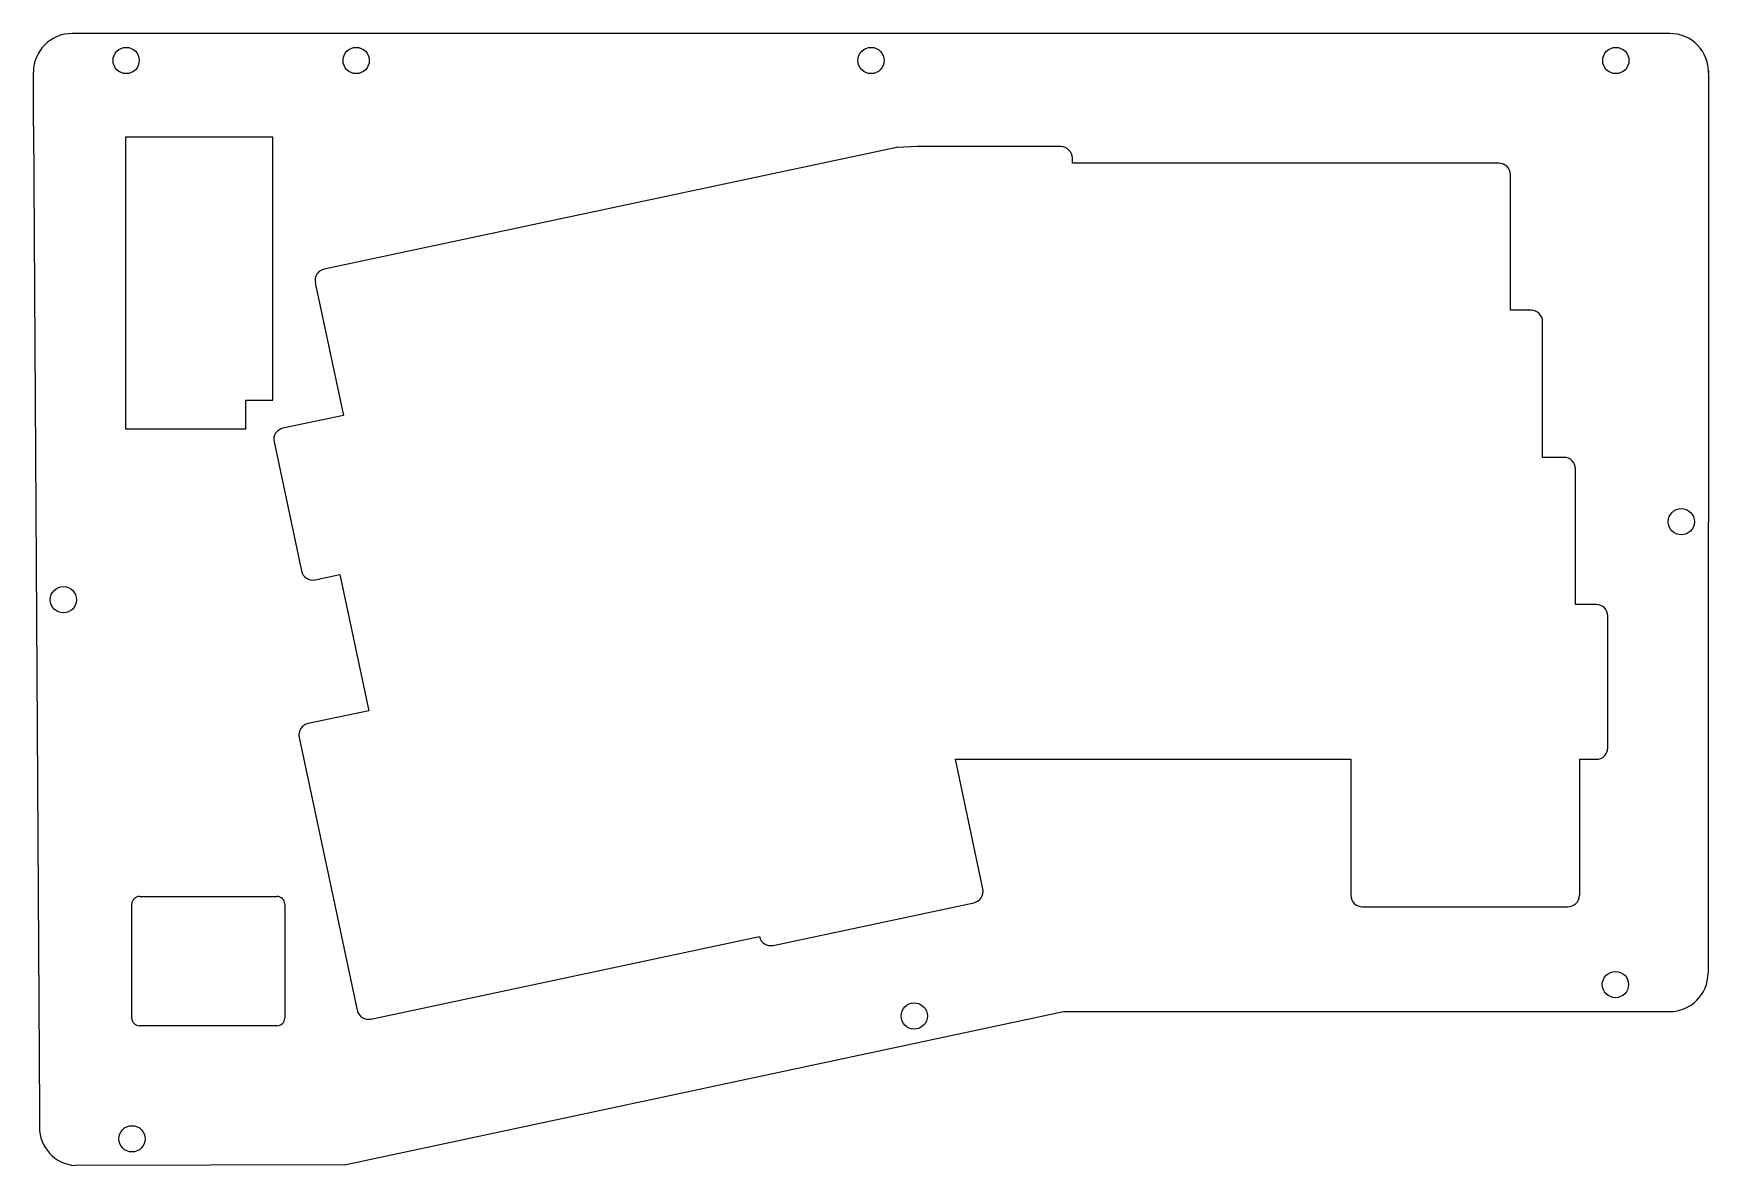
# Model space of a CAD drawing. Header units: inches. Extents: x 7 to 224, y 9 to 155.
import ezdxf

# ---------------------------------------------------------------- set-up
doc = ezdxf.new("R2010")
doc.units = ezdxf.units.IN
doc.header["$MEASUREMENT"] = 0

msp = doc.modelspace()

# ---------------------------------------------------------------- linework, layer by layer
for p, q in [((218.87, 155.38), (11.96, 155.38)), ((6.96, 143.38), (6.96, 150.38)), ((223.87, 150.53), (223.82, 33.71)), ((6.96, 143.38), (7.72, 15.73)), ((18.86, 141.96), (18.86, 104.12)), ((37.97, 141.96), (18.86, 141.96)), ((37.97, 107.89), (37.97, 141.96)), ((34.47, 104.12), (34.47, 107.89)), ((34.47, 107.89), (37.97, 107.89)), ((34.47, 104.12), (18.86, 104.12)), ((20.69, 43.62), (38.49, 43.62)), ((19.69, 27.87), (19.69, 42.62)), ((39.49, 42.62), (39.49, 27.87)), ((47.24, 8.88), (140.36, 28.71)), ((140.36, 28.71), (218.82, 28.71)), ((38.49, 26.87), (20.69, 26.87)), ((7.72, 15.73), (7.72, 13.76)), ((47.24, 8.88), (12.35, 8.78))]:
    msp.add_line(p, q)
at = {"color": 7, "linetype": 'Continuous', "lineweight": 25}
for p, q in [((118.56, 140.59), (44.62, 124.87)), ((121.4, 140.73), (118.81, 140.62)), ((139.99, 140.73), (121.46, 140.73)), ((141.49, 138.59), (141.49, 139.23)), ((196.72, 138.59), (141.49, 138.59)), ((198.22, 119.54), (198.22, 137.09)), ((43.46, 123.1), (47.11, 105.92)), ((200.89, 119.54), (198.22, 119.54)), ((202.39, 100.49), (202.39, 118.04)), ((47.11, 105.92), (39.27, 104.25)), ((38.11, 102.48), (41.66, 85.79)), ((205.15, 100.49), (202.39, 100.49)), ((206.65, 81.44), (206.65, 98.99)), ((43.44, 84.63), (46.63, 85.31)), ((46.63, 85.31), (50.38, 67.67)), ((209.33, 81.44), (206.65, 81.44)), ((210.83, 62.88), (210.83, 79.94)), ((50.38, 67.67), (42.53, 66)), ((41.37, 64.22), (48.88, 28.9)), ((126.34, 61.38), (177.55, 61.38)), ((129.91, 44.59), (126.34, 61.38)), ((177.55, 61.38), (177.55, 43.78)), ((207.15, 61.38), (207.15, 43.78)), ((207.15, 61.38), (209.33, 61.38)), ((102.75, 37.28), (128.75, 42.81)), ((179.05, 42.28), (205.65, 42.28))]:
    msp.add_line(p, q, dxfattribs=at)
at = {"linetype": 'Continuous', "lineweight": 25}
msp.add_line((50.66, 27.74), (100.97, 38.44), dxfattribs=at)
for centre in [(18.96, 151.88), (48.75, 151.88), (115.42, 151.88), (211.87, 151.88), (220.35, 92.15), (10.84, 82.05), (211.82, 32.21), (121.02, 28.14), (19.72, 12.23)]:
    msp.add_circle(centre, 1.7)
for centre, radius, start, end in [((11.96, 150.38), 5, 90, 180), ((218.87, 150.38), 5, 358.2687, 90), ((20.69, 42.62), 1, 90, 180), ((38.49, 42.62), 1, 0, 90), ((218.82, 33.71), 5, 270, 359.9746), ((20.69, 27.87), 1, 180, 270), ((38.49, 27.87), 1, 270, 0), ((12.72, 13.76), 5, 180, 265.7982)]:
    msp.add_arc(centre, radius, start, end)
at = {"color": 7, "linetype": 'Continuous', "lineweight": 25}
for centre, start, end in [((118.87, 139.12), 92.2937, 102), ((121.46, 139.23), 90, 92.2937), ((139.99, 139.23), 0, 90), ((196.72, 137.09), 0, 90), ((44.93, 123.41), 102, 192), ((200.89, 118.04), 0, 90), ((39.58, 102.79), 102, 192), ((205.15, 98.99), 0, 90), ((43.13, 86.1), 192, 282), ((209.33, 79.94), 0, 90), ((42.84, 64.54), 102, 192), ((209.33, 62.88), 270, 0), ((128.44, 44.28), 282, 12), ((179.05, 43.78), 180, 270), ((205.65, 43.78), 270, 0), ((102.44, 38.75), 192.1532, 282), ((50.35, 29.21), 192, 282)]:
    msp.add_arc(centre, 1.5, start, end, dxfattribs=at)

doc.saveas('drawing.dxf')
